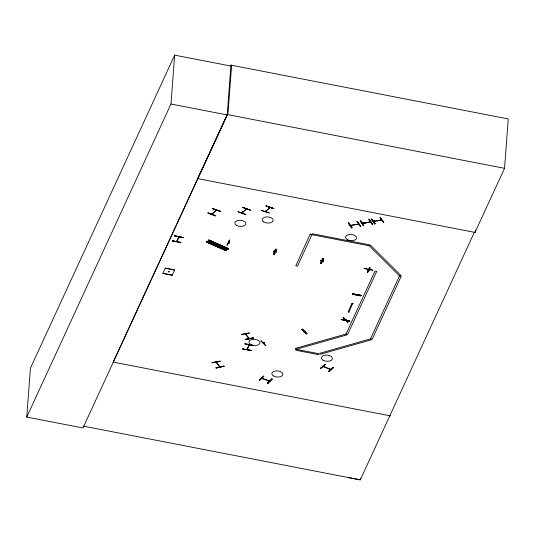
<?xml version="1.0" encoding="UTF-8"?>
<svg xmlns="http://www.w3.org/2000/svg" width="535" height="535" viewBox="0 0 535 535"><rect width="100%" height="100%" fill="white"/><g stroke="black" fill="none" stroke-linecap="round" stroke-linejoin="round"><path stroke-width="0.8" d="M474.338 232.33L474.986 232.458L504.538 168.324L508.25 118.93L230.953 65.13L227.208 114.931L82.972 427.98L26.75 417.073L30.428 368.194L174.657 55.138L230.886 66.046M26.75 417.073L170.986 104.017L174.657 55.138M162.841 273.332L172.123 275.191L162.841 273.332L165.302 268.129L174.584 269.994L172.123 275.191M165.302 268.129L174.577 270.095M172.257 241.084L172.377 240.75L180.944 242.495L172.27 241.011M172.41 240.416L172.384 240.824L180.93 242.536M212.442 146.971L212.475 146.563L113.173 362.095L390.47 415.896M215.538 215.906L207.814 213.03L215.545 215.893L215.759 215.605M231.635 64.962L227.99 113.44L197.709 178.61L475.006 232.411L475.568 229.97M224.105 366.314L216.04 367.98L223.897 366.067M229.502 240.429L227.268 245.144L226.793 245.05L229.535 240.028M220.039 361.045L211.954 362.73L220.226 361.339L212.141 362.857M227.221 245.03L229.468 240.048M237.941 211.853L245.679 214.662M242.261 212.622L242.402 211.88M242.743 207.286L250.48 210.115L242.502 207.513L242.743 207.266M242.429 212.041L241.914 213.01L246.234 208.877M242.308 213.037L242.696 212.141M246.535 209.004L246.107 209.432L245.792 208.831M246.107 208.951L245.725 209.312L245.853 208.583M246.12 208.683L246.113 209.392M246.194 209.379L246.207 208.65M241.252 334.449L249.477 332.951L241.412 334.602M242.562 349.074L251.256 350.458L242.576 349.001M245.311 339.732L253.376 338.06L253.202 337.745L245.104 339.464L253.376 338.06M247.07 349.094L246.829 349.509M247.364 349.255L247.05 349.141M269.259 213.01L261.347 210.349L269.292 212.93M266.142 205.794L273.88 208.623L265.902 206.035L273.88 208.643L265.969 205.928M259.582 380.318L263.875 376.118L259.689 380.405L259.254 380.231L259.642 380.285M261.227 340.869L265.815 345.423L265.434 345.476M273.746 254.165C277.739 242.429 274.89 254.379 273.271 254.071L275.498 249.357L275.98 249.437M276.722 249.216L274.522 254.312C273.278 255.155 275.632 248.481 276.755 249.598L276.782 249.19M271.706 379.027L272.141 379.181L271.767 378.947L267.473 383.187L267.901 383.348L267.533 383.107M302.522 329.185L301.867 329.353L302.509 329.165L307.003 333.733L306.582 333.853L302.094 329.319M310.3 234.37L369.25 245.806L370.728 245.384L400.969 275.512L399.491 275.933L370.474 338.909L371.357 339.785L320.599 354.197L319.716 353.314L370.474 338.909L372.146 339.23L401.163 276.254L399.491 275.933L369.25 245.806L369.672 244.89L312.4 233.775L297.467 266.183L295.795 265.862L310.347 233.762M307.01 333.713L306.394 333.82M323.662 258.285L323.628 258.686L322.752 258.525M320.766 368.321L325.534 364.308L320.866 368.414L320.452 368.227L320.826 368.294M328.791 371.624L333.499 367.592L328.791 371.624L328.376 371.451L333.144 367.391L333.472 367.572M333.506 367.639L333.084 367.471M352.063 227.756L348.72 222.961L352.117 227.843L351.662 227.93L348.312 223.122L348.8 222.647M341.19 319.562L341.303 319.228L349.883 320.926L341.19 319.562L349.763 321.254M347.971 322.077L343.45 317.502L343.055 317.663L347.543 322.19L347.971 322.057L347.616 322.11M351.662 227.93L348.359 223.082M356.979 221.597L357.42 221.477L360.777 226.305L360.322 226.385L357.005 221.189M360.215 220.928L360.623 220.761L363.847 225.676L363.385 225.75L360.215 220.928L360.677 220.855M352.451 293.896L352.338 294.223L360.911 295.922L352.351 294.156M364.235 268.416L372.815 270.095M372.581 224.225L372.119 224.319L368.983 219.089M372.581 224.239L369.036 219.116M371.323 219.136L371.731 218.962L375.122 223.844L374.667 223.924L371.323 219.116L374.714 223.871L375.075 223.75M367.478 272.275L369.698 267.527L367.398 272.328C368.227 272.964 371.337 267.339 369.632 267.614M374.346 220.694L374.119 221.209L374.152 220.474M374.339 221.383L374.273 220.507M360.416 478.216L360.296 479.862L348.211 477.568M380.927 220.233L380.726 219.557M380.893 220.219L380.88 219.276M383.789 222.299L383.334 222.386L379.984 217.591L380.445 217.498L383.789 222.299L383.394 222.272M176.523 241.532C178.095 238.657 178.001 237.54 179.091 237.012M179.051 237.092L176.817 241.7M345.456 320.01L345.677 319.642C346.466 319.783 345.376 320.525 345.998 319.723M356.858 295.28L357.454 294.952L356.818 295.327L357.012 294.919M357.146 294.424L356.711 294.337M368.006 270.021L368.602 269.62L368.301 270.075M368.548 269.66L367.685 269.921M323.14 366.495L324.009 366.609M350.385 225.369L358.704 224.071M345.998 319.649L345.476 320.07M367.953 269.954L368.113 269.573M362.208 223.182L363.232 223.195L362.362 223.128M370.581 222.018L363.352 223.242L369.745 222.226M208.021 212.769L215.745 215.645M264.136 342.835L264.497 342.995L263.628 343.009M263.494 343.075L264.364 343.062M305.097 331.178L305.371 331.386L304.535 331.399L305.465 331.372L304.796 331.553M344.734 320.244L344.46 320.037L345.222 319.85M345.102 319.863L345.376 320.037M349.77 321.207L341.203 319.489M302.201 329.239L306.776 333.766M212.816 145.821L227.241 114.523L504.538 168.324M246.849 349.569L249.002 344.894M247.217 349.589L249.277 345.001L248.942 344.955M348.713 312.273L349.034 312.467L348.967 311.724M352.605 303.833L353.287 303.231L352.859 303.278M228.345 242.87L229.368 242.863L229.1 243.071M273.559 251.664L274.348 251.798M273.713 254.105L275.94 249.39M276.461 252.206L275.692 252.059M320.913 260.619L321.595 260.966M320.799 260.859L321.588 260.779L320.813 260.833M322.819 258.432L320.518 263.24L321.401 263.401C325.581 256.553 322.404 256.96 320.605 263.187M323.514 258.612L321.348 263.287M322.645 261.187L323.508 261.154L322.632 261.214M352.966 294.009L361.667 295.447L352.431 293.976M356.624 294.731L357.186 294.344L356.898 294.845M356.919 294.792L357.119 294.37M356.878 295.3L357.079 294.879M367.518 272.302L370.106 267.694M206.222 241.887L225.884 250.647M206.436 241.867L226.098 250.627L206.276 241.847M228.091 249.163L227.77 249.397L208.102 240.63L208.436 240.396L228.157 249.096L208.436 240.396M208.784 239.981L228.438 248.748M206.891 241.552L226.593 250.253L206.931 241.492L206.53 241.787L226.251 250.52M208.931 240.028L228.652 248.728L208.831 239.947M212.261 213.753L211.827 214.167L216.02 210.128M215.672 210.496L216.107 210.081M216.321 210.282L212.094 214.267L212.555 213.92L212.174 213.799M246.454 209.078L242.181 213.111M266.009 211.278L265.674 211.098L266.049 211.292M358.611 224.111L350.499 225.536M276.682 249.517L274.06 254.178M370.434 222.045L369.792 222.139M238.122 211.653L245.859 214.482M215.632 210.422L216.374 210.181M248.956 344.901L248.762 345.416M216.087 362.302L219.724 366.923L219.283 366.462L219.758 366.421M216.053 362.195L216.742 362.663L216.334 362.135M248.996 338.668L245.291 334.007L245.766 333.967M248.989 338.18L248.554 338.207L249.277 338.615M249.236 338.561L245.605 333.887M176.677 241.205L177.105 241.198L176.911 241.613M259.254 380.251L263.528 376.052M261.869 378.472L262.745 378.559L261.775 378.466M269.005 380.739L268.65 380.9L269.66 381.034M267.58 383.18L271.82 379.014M267.868 383.281L272.108 379.121M267.901 383.348L272.141 379.168M265.668 211.586L269.861 207.547L265.313 211.539M320.452 368.247L325.2 364.228M329.948 369.277L330.737 369.364L323.307 366.355M328.45 371.417L333.198 367.465M305.224 331.205L304.455 331.419M302.168 329.232L306.642 333.733M269.593 207.908L269.132 207.794L269.513 207.914M322.551 260.966L323.414 261.133M371.711 219.002L375.015 223.811M304.281 331.733L303.492 331.72L304.141 331.519M323.307 261.307L322.565 261.147M373.55 221.309L381.515 219.918M261.876 378.252L269.58 381.007M343.483 317.522L343.129 317.576L347.65 322.11M261.327 340.889L260.906 341.009L265.393 345.543M344.453 320.064L345.142 319.87M344.607 320.218L345.296 320.03M263.574 343.055L264.263 342.861M264.417 343.022L263.648 343.236M212.435 208.603L220.146 211.419M242.569 207.406L250.28 210.242M224.091 366.254L216.04 367.98M381.629 220.086L373.51 221.53M368.949 219.497L369.404 219.383M362.289 223.169L370.394 221.838M362.402 223.336L370.508 222.005M176.771 241.118L176.523 241.639M242.308 212.596L242.689 212.676M219.597 366.341L220.012 366.749M475.006 232.411L474.358 232.29L360.296 479.862L82.992 426.061M170.986 104.017L227.208 114.931M244.883 343.978L253.476 345.65M242.656 348.827L251.269 350.478M372.714 270.262L364.141 268.57M367.685 269.72L368.555 269.887M320.813 260.632L321.588 260.779M273.559 251.463L274.422 251.631M275.766 251.891L276.461 252.005M228.512 242.723L229.288 242.877M228.438 242.89L229.214 243.044M380.064 217.511L383.448 222.313M357.092 221.523L360.403 226.305M303.686 331.887L304.261 331.506M261.809 378.426L269.433 381.154L268.791 380.953M323.274 366.575L330.57 369.498M208.162 240.603L227.77 249.397M245.685 333.94L245.98 334.301M245.612 334.375L245.993 334.342L245.358 334.047M248.882 338.581L248.621 338.254M216.494 362.215L219.965 366.816M301.907 329.292L306.354 333.88M253.363 338.006L245.137 339.397M369.016 219.383L372.186 224.205M360.256 220.875L363.385 225.737M223.938 366.047L215.886 367.732M174.738 235.828L183.311 237.547L174.738 235.828M212.616 208.469L212.368 208.717L220.346 211.298L212.616 208.469M244.976 343.811L253.563 345.463L244.976 343.811M320.926 263.294L323.2 258.552L320.926 263.294M351.843 303.606L348.325 311.477L349.081 311.617L352.598 303.746L351.843 303.606M296.136 349.308L295.715 350.231L318.626 354.672L319.047 353.755L296.136 349.308L295.253 348.432L346.011 334.021L347.683 334.348L376.7 271.372L375.028 271.044L346.011 334.021L346.894 334.903L296.136 349.308M168.92 271.419L168.164 271.626L168.605 272.074L169.354 271.867L168.92 271.419M183.211 237.674L174.637 235.975L183.217 237.7M361.566 295.574L352.986 293.875L361.566 295.601M236.537 225.369A5.531 3.096 4.3 0 0 245.732 224.379A5.531 3.096 4.3 0 0 238.884 220.28A5.531 3.096 4.3 0 0 236.537 225.369M263.822 221.998A5.517 3.09 4.3 0 0 272.997 221.008A5.517 3.09 4.3 0 0 266.162 216.916A5.517 3.09 4.3 0 0 263.822 221.998M347.222 239.606A5.517 3.09 4.3 0 0 356.397 238.617A5.517 3.09 4.3 0 0 349.562 234.524A5.517 3.09 4.3 0 0 347.222 239.606M250.607 344.466A5.517 3.09 4.3 0 0 259.783 343.477A5.517 3.09 4.3 0 0 252.948 339.384A5.517 3.09 4.3 0 0 250.607 344.466M273.512 375.991A5.517 3.09 4.3 0 0 282.687 375.008A5.517 3.09 4.3 0 0 275.853 370.909A5.517 3.09 4.3 0 0 273.512 375.991M323.093 360.209A5.517 3.09 4.3 0 0 332.268 359.219A5.517 3.09 4.3 0 0 325.434 355.126A5.517 3.09 4.3 0 0 323.093 360.209"/></g></svg>
